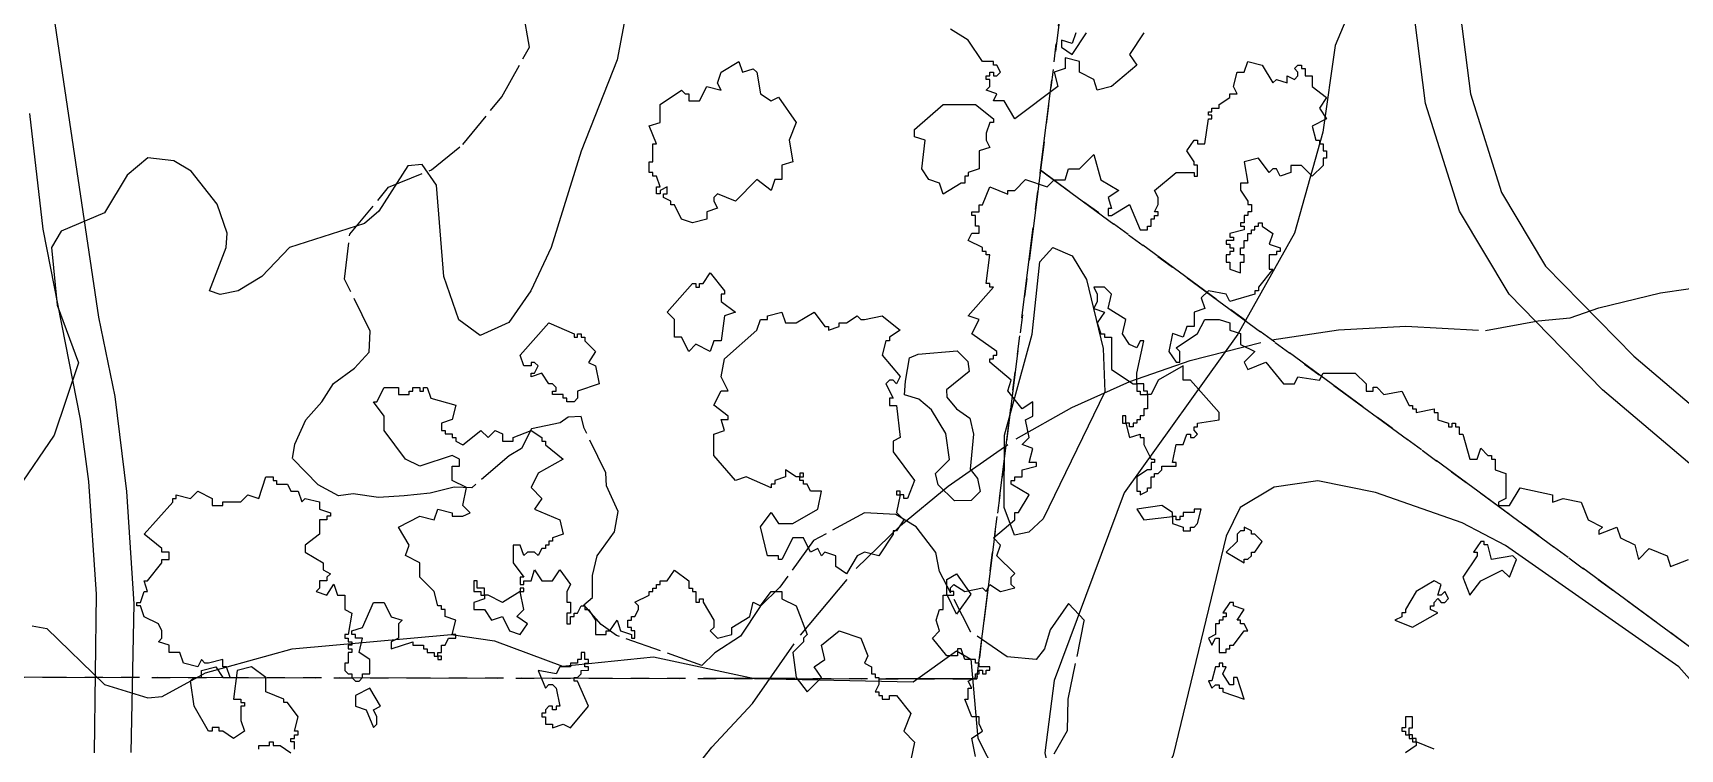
# Model space of a CAD drawing. Header units: metres. Extents: x -400 to 800, y -650 to 500.
# Drawn here: x 113.4 to 228.3, y -228.8 to -178.8 of the extents above; entities that cross this region are included whole.
import ezdxf

# ---------------------------------------------------------------- set-up
doc = ezdxf.new("R2010")
doc.units = ezdxf.units.M
doc.header["$LTSCALE"] = 2
for name, pattern in [('DASHDOT', [3.556, 2.54, -0.508, 0, -0.508]), ('DASHED', [1.524, 1.27, -0.254]), ('PHANTOM', [6.35, 3.175, -0.635, 0.635, -0.635, 0.635, -0.635])]:
    doc.linetypes.add(name, pattern=pattern)
for name, color, linetype in [('SITE-FLOOD-LIMIT', 5, 'DASHED'), ('SITE-PATH', 84, 'CONTINUOUS'), ('SITE-PROPERTY', 7, 'PHANTOM'), ('SITE-PROPERTY-SITE', 1, 'PHANTOM'), ('SITE-ROAD-GRAVEL', 32, 'CONTINUOUS'), ('SITE-SETBACK-WATER', 1, 'DASHDOT'), ('SITE-TREE-CANOPY', 94, 'CONTINUOUS'), ('TOPO-CONTOUR-MINOR', 9, 'CONTINUOUS')]:
    doc.layers.add(name, color=color, linetype=linetype)

msp = doc.modelspace()

# ---------------------------------------------------------------- linework, layer by layer
at = {"layer": 'SITE-FLOOD-LIMIT'}
msp.add_lwpolyline([(184.68, -229.09), (185.6, -227.46), (185.66, -225.27), (186.78, -219.77), (185.67, -218.59), (184.39, -220.43), (183.99, -221.75), (183.42, -222.51), (181.39, -222.31), (178.85, -220.58), (176.67, -216.35), (176.42, -215.02), (175.05, -213.24), (173.63, -212.37), (171.44, -212.27), (167.88, -214.2), (165.54, -217.46), (164.16, -218.79), (162.79, -220.87), (161, -222.04), (160.09, -222.91), (154.14, -220.82), (153.08, -220.05), (151.86, -218.68), (152.47, -218.17), (152.47, -216.64), (152.78, -215.27), (154, -213.59), (154.26, -212.16), (153.45, -210.38), (153.4, -209.46), (151.88, -206.35), (151.68, -205.54), (150.76, -205.59), (150.2, -205.99), (148.22, -206.4), (147.51, -207.78), (146.64, -208.28), (144.04, -210.52), (142.82, -210.47), (141.15, -210.88), (139.32, -211.08), (137.54, -211.18), (135.76, -210.93), (134.74, -211.08), (133.32, -210.31), (131.54, -208.48), (131.7, -207.46), (132.46, -205.78), (133.58, -204.51), (134.4, -203.24), (135.87, -202.17), (136.89, -201.05), (136.95, -199.57), (135.17, -195.95), (135.53, -192.8), (138.24, -189.54), (141.24, -188.32), (143.43, -186.54), (146.13, -183.23), (148.06, -179.76), (147.51, -176.5)], dxfattribs=at)
at = {"layer": 'SITE-PATH'}
for points in [[(114.62, -175.9), (118.01, -198.61), (119.14, -204.13), (119.95, -210.77), (120.46, -218.61), (120.26, -228.99)], [(117.72, -229.01), (117.85, -217.95), (117.33, -210.07), (116.74, -205.72), (114.15, -192.45), (113.2, -184.39)]]:
    msp.add_lwpolyline(points, dxfattribs=at)
at = {"layer": 'SITE-PROPERTY'}
for points in [[(183.72, -188.35), (179.27, -223.86), (-38.3, -223.47), (-37.9, -66.24), (-38, -46.67), (-38.62, -19.17), (68.11, -18.76), (193.43, -110.75)], [(342.64, -159.42), (336.36, -165.39), (329.8, -173.81), (326.25, -183.3), (310.04, -191), (293.25, -204.84), (278.54, -221.34), (267.86, -232.3), (259.31, -241.49), (257.39, -242.44), (183.72, -188.35), (193.43, -110.75), (214.86, -126.48), (226.69, -110.41), (264.18, -101.82)]]:
    msp.add_lwpolyline(points, close=True, dxfattribs=at)
msp.add_lwpolyline([(-38.3, -223.47), (179.27, -223.86), (183.72, -188.35), (257.39, -242.44)], dxfattribs=at)
at = {"layer": 'SITE-PROPERTY-SITE'}
msp.add_lwpolyline([(183.72, -188.35), (179.27, -223.86), (-38.3, -223.47), (-37.9, -66.24), (-38, -46.67), (-38.62, -19.17), (68.11, -18.76), (193.43, -110.75)], close=True, dxfattribs=at)
at = {"layer": 'SITE-ROAD-GRAVEL'}
for points in [[(232.33, -97.46), (221.63, -103.02), (218.15, -104.59), (216.57, -105.66), (215.61, -106.68), (213.97, -110.26), (212.51, -112.7), (210.79, -114.68), (208.23, -116.11), (207.78, -116.19), (209.16, -141.6), (212.03, -169.73), (213.71, -183.01), (215.88, -189.9), (218.96, -195.04), (225.12, -201.33), (239.66, -213.68)], [(237.36, -215.92), (222.93, -203.67), (216.42, -197.01), (212.95, -191.21), (210.58, -183.7), (208.86, -170.1), (205.98, -141.84), (204.56, -115.85), (203.81, -115.5), (200.25, -112.64), (190.05, -103.24), (186.04, -99.93)]]:
    msp.add_lwpolyline(points, dxfattribs=at)
at = {"layer": 'SITE-SETBACK-WATER'}
msp.add_lwpolyline([(157.82, -232.36), (160.78, -228.62), (163.63, -225.57), (166.97, -220.8), (170.87, -216.15), (173.95, -213.14), (177.28, -210.41), (182.03, -207.09), (185.9, -204.91), (189.96, -203.09), (194.16, -201.64), (199.85, -200.18), (204.51, -199.48), (209.21, -199.23), (214.76, -199.54), (218.43, -198.85), (220.67, -198.65), (222.67, -197.96), (226.97, -196.9), (233.16, -196.02)], dxfattribs=at)
at = {"layer": 'SITE-TREE-CANOPY'}
for points in [[(190.93, -178.76), (189.93, -180.26), (190.43, -181.01), (188.68, -182.51), (187.68, -182.75), (187.43, -182.01), (186.43, -181.51), (186.43, -180.76), (185.43, -180.51), (185.43, -181.25), (184.68, -181.51), (184.93, -182.51), (181.93, -184.76), (181.18, -183.51), (180.43, -183.51), (180.68, -183.01), (179.93, -182.75), (180.18, -182.51), (180.18, -182.01), (179.93, -182.01), (179.93, -181.75), (180.18, -181.75), (180.18, -181.51), (180.43, -181.51), (180.43, -181.75), (180.68, -181.75), (180.93, -181.51), (180.68, -181.01), (180.43, -181.01), (180.43, -180.76), (179.68, -180.76), (178.68, -179.26), (177.43, -178.5)], [(186.18, -178.76), (185.93, -179.51), (185.18, -179.26), (185.18, -179.76), (185.93, -180.26), (186.93, -178.76)], [(179.18, -229.26), (178.93, -228), (179.68, -227.5), (179.43, -227), (179.43, -226.5), (178.93, -226.5), (178.43, -225.26), (178.68, -225.26), (178.68, -224.51), (178.93, -224.51), (178.68, -224.01), (179.18, -223.76), (179.18, -223.51), (179.43, -223.51), (179.43, -223.25), (179.68, -223.25), (179.68, -223.51), (179.93, -223.51), (179.93, -223.25), (180.18, -223.25), (180.18, -223.01), (179.43, -223.01), (179.43, -222.75), (179.18, -222.75), (179.18, -222.51), (178.43, -222.51), (178.18, -221.75), (177.93, -221.75), (177.93, -222.25), (177.18, -222.25), (176.18, -221.01), (176.68, -220.51), (176.43, -219.76), (176.68, -219.01), (176.93, -219.01), (176.93, -218), (177.68, -218), (177.68, -217.76), (177.43, -217.76), (177.43, -217.5), (177.68, -217.26), (178.43, -217.76), (179.68, -217.5), (179.93, -217.76), (180.18, -217.26), (180.93, -217.76), (181.93, -217.5), (181.68, -217.26), (181.68, -216.76), (181.93, -216.5), (180.68, -215.26), (180.93, -214.51), (180.43, -214.01), (181.93, -212.75), (181.93, -212.25), (182.18, -212.25), (182.93, -211.01), (181.68, -210.26), (181.68, -210.01), (181.93, -210.01), (181.93, -209.76), (182.43, -209.76), (182.43, -209.26), (183.43, -209.01), (183.43, -208.76), (182.93, -208.76), (183.18, -207.76), (182.43, -207.5), (182.93, -207), (182.68, -205.76), (183.18, -205.51), (183.18, -204.51), (182.43, -205.01), (181.43, -203.75), (181.68, -203.01), (180.18, -201.75), (180.18, -201.51), (180.43, -201.51), (180.43, -201.25), (180.68, -201.25), (180.68, -201.01), (178.93, -199.76), (179.43, -198.76), (178.68, -198.5), (180.43, -196.5), (180.18, -196.5), (180.18, -196.26), (179.93, -196.26), (180.18, -194.25), (179.93, -194.25), (179.93, -194.01), (179.68, -194.01), (179.68, -193.75), (178.68, -193.25), (178.93, -192.75), (179.43, -192.75), (179.43, -192.25), (179.18, -192.25), (179.18, -191.51), (178.93, -191.51), (178.93, -191.26), (179.43, -191.26), (179.43, -190.76), (179.68, -190.76), (180.18, -189.51), (181.43, -190.01), (181.43, -189.76), (181.93, -189.76), (182.68, -189), (184.18, -189.51), (184.68, -189.01), (185.43, -189.01), (185.68, -188.26), (186.43, -188.26), (187.43, -187.26), (187.93, -189.01), (189.18, -189.76), (188.43, -190.26), (188.68, -191.01), (188.43, -191.01), (188.43, -191.51), (188.68, -191.51), (189.93, -190.75), (190.68, -192.51), (191.18, -192.51), (191.18, -192.25), (191.43, -192.25), (191.43, -191.75), (191.68, -191.75), (191.68, -191.51), (191.93, -191.51), (191.93, -191.25), (191.68, -191.25), (191.93, -190.75), (191.93, -190.25), (191.68, -189.76), (193.18, -188.51), (194.43, -188.51), (194.43, -188.76), (194.68, -188.76), (194.68, -188), (194.43, -188), (194.43, -187.76), (193.93, -187), (194.43, -186.26), (194.68, -186.26), (194.68, -186.5), (195.18, -186.5), (195.43, -184.76), (195.68, -184.76), (195.68, -184.51), (195.43, -184.51), (195.43, -184.26), (195.68, -184.26), (195.68, -184.01), (196.18, -184.01), (196.18, -183.76), (196.93, -183.26), (196.93, -183.01), (197.43, -183.01), (197.18, -182.51), (197.43, -181.51), (197.93, -181.51), (198.18, -180.75), (199.18, -181.01), (199.93, -182.25), (200.18, -182.01), (200.93, -182.25), (200.93, -181.75), (201.43, -182.01), (201.68, -181.75), (201.68, -181.51), (201.43, -181.25), (201.68, -181.01), (201.93, -181.01), (201.93, -181.25), (202.18, -181.25), (202.18, -181.75), (202.68, -181.75), (202.68, -182.51), (203.68, -183.26), (203.18, -184.01), (203.68, -184.76), (202.68, -185.26), (202.93, -186.26), (203.18, -186.26), (203.18, -186.5), (203.43, -186.5), (203.43, -187), (203.68, -187), (203.68, -187.51), (203.43, -187.51), (203.43, -188.01), (202.68, -188.76), (201.93, -188.01), (201.18, -188.01), (201.18, -188.51), (200.43, -188.76), (200.18, -188.26), (199.93, -188.26), (199.68, -188.51), (198.93, -187.5), (197.93, -187.76), (198.18, -189.26), (197.68, -189.26), (197.68, -189.75), (198.18, -190.51), (198.18, -190.75), (198.43, -190.75), (198.43, -191.25), (198.18, -191.25), (198.18, -191.51), (197.93, -191.51), (197.93, -192.01), (197.68, -192.01), (197.68, -192.25), (197.93, -192.25), (197.93, -192.51), (196.93, -192.76), (196.93, -193.01), (197.18, -193.01), (197.18, -193.26), (196.68, -193.26), (196.68, -193.51), (196.93, -193.51), (196.93, -193.76), (197.18, -193.76), (197.18, -194.01), (196.93, -194.01), (196.93, -194.26), (196.68, -194.26), (196.68, -194.76), (196.93, -194.76), (196.93, -195.26), (197.68, -195.5), (197.68, -194.76), (197.93, -194.76), (197.93, -194.26), (197.68, -194.26), (197.68, -193.76), (197.93, -193.76), (197.93, -193.26), (198.18, -193.26), (198.18, -192.76), (198.43, -192.76), (198.43, -192.51), (198.68, -192.51), (198.68, -192.25), (198.93, -192.25), (198.93, -192.01), (199.18, -192.01), (199.18, -192.25), (199.93, -192.76), (199.68, -193.51), (200.43, -193.76), (200.43, -194.01), (200.18, -194.01), (200.18, -194.26), (199.68, -194.26), (199.68, -195.26), (199.93, -195.26), (198.93, -196.5), (198.93, -196.76), (198.68, -196.76), (198.68, -197), (196.93, -197.5), (196.68, -197), (195.43, -196.76), (194.93, -197.26), (195.18, -198.01), (194.43, -198.26), (194.43, -199.26), (193.93, -199.26), (193.68, -200.01), (192.93, -199.75), (192.68, -201.01), (193.18, -201.75), (193.43, -201.75), (193.43, -201.01), (193.18, -200.75), (194.68, -199.75), (195.18, -198.76), (196.18, -198.76), (196.93, -199.01), (196.93, -199.51), (197.68, -199.75), (197.68, -200.51), (198.68, -201.01), (197.93, -201.75), (198.18, -202.25), (199.43, -201.75), (200.68, -203.26), (201.43, -203.26), (201.68, -202.76), (203.18, -203.01), (203.43, -202.51), (205.68, -202.51), (206.43, -203.26), (206.43, -203.76), (206.93, -203.76), (206.93, -203.5), (207.18, -203.5), (207.68, -204), (208.93, -203.76), (209.43, -204.76), (209.68, -204.76), (209.68, -205), (209.93, -205), (209.93, -205.26), (211.18, -205), (211.18, -205.26), (211.43, -205.26), (211.43, -205.76), (212.18, -206.01), (212.18, -206.26), (212.43, -206.26), (212.43, -206.01), (212.68, -206.01), (212.68, -206.26), (212.93, -206.26), (212.93, -206.76), (213.18, -206.76), (213.68, -208.51), (214.18, -208.51), (214.43, -207.75), (214.93, -208.25), (215.18, -208.25), (215.18, -208.51), (215.43, -208.51), (215.43, -209.25), (216.18, -209.51), (216.18, -211.26), (215.68, -211.51), (215.68, -211.76), (216.43, -211.76), (217.18, -210.51), (219.43, -211.01), (219.43, -211.51), (220.18, -211.26), (221.43, -211.51), (221.93, -212.76), (222.93, -213.26), (222.68, -213.5), (222.68, -213.76), (223.93, -213.26), (224.18, -214), (225.18, -214.5), (225.43, -215.51), (226.18, -214.76), (227.43, -215.26), (227.68, -216.01), (228.93, -215.51)], [(131.68, -228.76), (131.68, -228.25), (131.43, -228.25), (131.43, -228.01), (131.68, -228.01), (131.68, -227.75), (131.93, -227.75), (131.93, -227.51), (131.68, -227.51), (131.93, -226.51), (131.18, -225.51), (130.93, -225.51), (130.93, -225.26), (129.68, -224.76), (129.68, -223.76), (128.68, -223), (127.68, -223.26), (127.43, -225.26), (127.93, -225.26), (127.93, -225.51), (128.18, -225.51), (128.18, -225.75), (127.93, -225.75), (127.93, -226.75), (128.18, -227.51), (127.43, -228.01), (126.68, -227.51), (126.43, -227.51), (126.43, -227.25), (125.93, -227.25), (125.93, -227.51), (125.68, -227.51), (124.68, -225.76), (124.43, -224), (124.68, -223.76), (125.18, -223.76), (125.18, -223.26), (126.18, -223), (126.68, -223.76), (127.18, -223.76), (126.93, -223), (126.68, -223), (126.68, -222.5), (125.68, -222.76), (125.43, -222.76), (125.18, -222.5), (124.93, -223), (123.93, -222.76), (123.68, -222), (122.93, -222), (122.93, -221.5), (122.18, -221.26), (122.43, -221.01), (122.43, -220.51), (122.18, -220.01), (121.18, -219.51), (120.93, -218.75), (120.68, -218.75), (120.68, -218.51), (120.93, -218.51), (121.18, -217.75), (121.43, -217.75), (121.18, -217.01), (121.43, -217.01), (122.43, -215.76), (122.43, -215.51), (122.93, -215.51), (122.93, -215.01), (122.43, -215.01), (122.43, -214.76), (121.18, -213.76), (123.18, -211.51), (123.18, -211.26), (123.43, -211.26), (123.43, -211.01), (124.43, -211.26), (124.93, -210.76), (125.93, -211.26), (125.93, -211.76), (126.68, -211.76), (126.68, -211.5), (127.93, -211.5), (128.43, -211.01), (129.18, -211.26), (129.68, -209.76), (130.18, -209.76), (130.18, -210.01), (130.43, -210.01), (130.43, -210.26), (131.18, -210.26), (131.43, -210.76), (131.93, -210.76), (132.18, -211.5), (132.43, -211.26), (133.43, -211.5), (133.43, -212), (134.18, -212.26), (134.18, -212.5), (133.93, -212.5), (133.93, -212.76), (133.43, -212.76), (133.43, -213.76), (132.43, -214.51), (132.43, -215.01), (133.68, -215.75), (133.68, -216.25), (134.18, -216.51), (133.93, -216.75), (133.93, -217.01), (133.43, -217.01), (133.43, -217.51), (133.18, -217.75), (133.93, -218.01), (134.43, -217.25), (134.68, -218.01), (135.18, -218.01), (135.18, -219.01), (135.68, -219.26), (135.43, -220.76), (135.18, -220.76), (135.18, -221), (135.43, -221), (135.43, -221.26), (135.68, -221.26), (135.68, -221.5), (135.43, -221.5), (135.43, -221.76), (135.68, -221.76), (135.68, -222), (135.43, -222), (135.43, -222.76), (135.18, -222.76), (135.18, -223.26), (135.43, -223.51), (135.68, -223.51), (135.68, -223.76), (135.93, -224.01), (136.18, -224.01), (136.43, -223.76), (136.43, -223.51), (136.93, -223.51), (136.93, -222.5), (136.18, -222), (136.43, -221), (135.93, -221), (135.93, -220.76), (135.68, -220.76), (135.68, -220.5), (136.43, -220.26), (137.18, -218.51), (137.93, -218.51), (138.43, -219.51), (139.18, -219.76), (138.93, -220), (138.93, -221), (138.43, -221.26), (138.43, -221.76), (139.93, -221.26), (139.93, -221.5), (140.68, -221.5), (140.68, -221.76), (140.93, -221.76), (140.93, -222), (141.43, -222), (141.43, -222.26), (141.68, -222.26), (141.68, -222), (141.93, -222), (141.93, -221.5), (142.18, -221.5), (142.43, -221), (142.93, -221), (142.93, -220.76), (142.68, -220.76), (142.93, -219.76), (142.18, -219.5), (142.18, -219.01), (141.93, -219.01), (141.93, -218.76), (141.68, -218.76), (141.43, -217.76), (140.43, -216.75), (140.43, -215.75), (139.43, -215.25), (139.68, -214.51), (138.93, -213.26), (140.43, -212.5), (141.43, -212.76), (141.68, -212), (142.68, -212.26), (142.68, -212.5), (143.43, -212.5), (143.93, -212.26), (143.43, -211.76), (143.68, -210.5), (142.68, -210), (142.68, -209.01), (143.18, -209.01), (143.18, -208.51), (142.68, -208.26), (140.43, -209.01), (139.43, -208.51), (137.93, -206.51), (137.93, -205.51), (137.18, -204.51), (137.43, -204.51), (137.93, -203.51), (138.93, -203.51), (138.93, -204.01), (139.43, -204.01), (139.68, -204.01), (139.68, -203.76), (139.93, -203.76), (139.93, -203.51), (140.43, -203.51), (140.43, -203.76), (140.68, -203.76), (140.68, -203.51), (140.93, -203.51), (141.18, -204.26), (142.93, -204.75), (142.68, -205.75), (141.93, -206.01), (141.93, -206.51), (142.18, -206.51), (142.18, -206.75), (142.68, -206.75), (142.68, -207.01), (142.93, -207.01), (142.93, -207.25), (143.43, -207.51), (144.68, -206.51), (145.18, -207.01), (145.68, -206.51), (146.18, -206.75), (146.18, -207.25), (146.93, -207.25), (146.93, -207.01), (148.18, -206.51), (148.93, -207.01), (148.93, -207.26), (149.18, -207.26), (149.18, -207.51), (150.43, -208.51), (148.68, -209.5), (148.18, -210.5), (148.93, -211.26), (148.43, -212), (150.18, -212.76), (150.43, -213.75), (149.68, -214.01), (149.68, -214.25), (149.43, -214.25), (149.43, -214.51), (149.18, -214.51), (149.18, -214.75), (148.93, -214.75), (148.68, -215.25), (148.43, -215.01), (147.93, -215.01), (147.68, -215.25), (147.43, -214.51), (146.93, -214.51), (146.93, -215.75), (147.68, -216.75), (147.43, -216.75), (147.43, -217.26), (147.68, -217.26), (147.68, -217.01), (148.18, -217.01), (148.43, -216.25), (148.93, -217.01), (149.68, -217.01), (150.18, -216.25), (150.93, -217.26), (150.68, -217.76), (150.68, -218.5), (150.93, -218.5), (150.93, -219.26), (150.68, -219.26), (150.68, -220), (150.93, -220), (150.93, -219.5), (151.18, -219.5), (151.18, -219.26), (151.43, -219.26), (151.68, -218.76), (151.93, -218.76), (151.93, -219), (152.18, -219), (152.68, -219.76), (152.68, -220.76), (153.43, -220.76), (153.43, -220.5), (153.68, -220.5), (154.18, -219.76), (154.43, -220.5), (155.18, -220.76), (155.18, -221), (155.43, -221), (155.43, -220.5), (155.18, -220.5), (155.18, -220.26), (154.93, -220.26), (154.93, -219.76), (155.18, -219.76), (155.18, -219.5), (155.43, -219.5), (155.68, -219), (155.68, -218.76), (155.43, -218.5), (156.43, -218), (156.43, -217.76), (156.68, -217.76), (156.68, -217.51), (156.93, -217.51), (156.93, -217.26), (157.18, -217.26), (157.18, -217.01), (157.68, -217.01), (158.18, -216.26), (159.18, -217.01), (159.18, -217.51), (159.43, -217.51), (159.43, -217.76), (159.68, -217.76), (159.68, -218.5), (159.93, -218.5), (159.93, -218.26), (160.18, -218.26), (160.18, -218.5), (160.93, -219.76), (160.93, -220.26), (160.68, -220.5), (161.18, -221.01), (162.18, -220.76), (162.18, -220.26), (163.43, -219.5), (163.68, -218.5), (164.18, -218.76), (164.93, -217.76), (165.68, -217.76), (165.68, -218.26), (166.68, -218.76), (167.43, -220.76), (167.18, -221.01), (167.18, -221.26), (166.43, -222.01), (166.68, -223.75), (167.43, -224.75), (168.43, -223.75), (167.93, -223.01), (168.68, -222.51), (168.43, -221.51), (169.68, -220.51), (171.18, -221.01), (171.68, -222.25), (171.43, -222.75), (171.93, -223.01), (171.93, -223.51), (172.18, -223.51), (172.18, -223.75), (172.43, -223.75), (172.43, -224.25), (172.18, -224.76), (172.43, -224.76), (172.43, -225.01), (172.68, -225.01), (172.68, -225.26), (173.18, -225.26), (173.18, -225.01), (173.68, -225.01), (174.68, -226.26), (174.18, -227.5), (174.93, -228.26), (174.68, -229.51)], [(129.18, -228.76), (129.18, -228.51), (129.93, -228.51), (129.93, -228.25), (130.18, -228.25), (130.18, -228.51), (130.68, -228.51), (131.43, -229.01)], [(211.18, -228.75), (209.93, -228.25), (209.93, -228.51), (209.18, -229.01)]]:
    msp.add_lwpolyline(points, dxfattribs=at)
for points in [[(162.93, -181.51), (163.68, -181.26), (163.93, -181.51), (164.18, -183.01), (164.93, -183.51), (165.43, -183.25), (166.68, -185.01), (166.18, -186.26), (166.43, -187.76), (165.68, -188), (165.68, -189), (165.18, -189), (164.93, -189.76), (163.93, -189), (162.43, -190.5), (161.18, -190), (160.93, -190.26), (160.93, -190.5), (161.18, -191), (160.43, -191.26), (160.43, -191.76), (159.43, -192.01), (158.68, -191.76), (158.18, -190.76), (157.93, -190.76), (157.93, -190.5), (157.43, -190.26), (157.43, -190), (157.68, -190), (157.68, -189.5), (157.18, -189.76), (157.18, -190), (156.93, -190), (156.93, -189.5), (157.18, -189.5), (156.93, -188.76), (156.68, -188.76), (156.68, -188.51), (156.43, -188.51), (156.43, -187.76), (156.68, -187.76), (156.68, -186.51), (156.93, -186.51), (156.43, -185.25), (157.18, -185.01), (157.18, -183.75), (158.68, -182.76), (158.93, -183.01), (159.18, -183.01), (159.18, -183.51), (159.93, -183.51), (160.43, -182.51), (161.43, -182.76), (161.18, -182.26), (161.43, -181.51), (162.68, -180.76)], [(176.93, -190.01), (176.68, -189.26), (175.93, -189), (175.43, -188.26), (175.68, -186.26), (174.93, -186.01), (174.93, -185.51), (176.93, -183.75), (179.18, -183.75), (180.43, -184.76), (180.43, -185.01), (180.18, -185.01), (179.93, -185.76), (179.93, -186.26), (180.18, -186.76), (179.43, -187), (179.43, -188.26), (178.68, -188.5), (178.68, -188.76), (178.43, -188.76), (178.43, -189.26), (178.18, -189.26)], [(161.68, -196.76), (161.68, -197.01), (161.43, -197.01), (161.43, -197.51), (162.43, -198.26), (161.68, -198.5), (161.43, -200.26), (160.93, -200.26), (160.68, -201), (159.68, -200.5), (159.18, -201), (158.68, -200), (158.18, -200), (158.18, -198.76), (157.68, -198.26), (159.43, -196.26), (159.68, -196.26), (159.68, -196.51), (159.93, -196.51), (159.93, -196.26), (160.18, -196.26), (160.68, -195.51)], [(190.43, -202.51), (190.93, -200.25), (190.68, -200.25), (190.43, -200.75), (189.93, -200.51), (189.43, -199.76), (189.68, -198.76), (188.43, -198), (188.68, -197), (188.18, -196.5), (187.43, -196.5), (187.68, -197), (187.68, -197.5), (187.43, -198), (188.18, -198.26), (187.68, -199.01), (187.93, -199.76), (188.18, -199.76), (188.18, -200.01), (188.68, -200.01), (188.68, -202.25), (190.18, -203.26), (190.43, -203.26)], [(166.68, -209.76), (165.93, -209.26), (165.93, -209.76), (165.18, -210), (165.18, -210.26), (164.93, -210.26), (164.93, -210.51), (163.18, -209.76), (162.43, -210), (160.93, -208.26), (160.93, -206.76), (161.68, -206.51), (161.43, -205.75), (161.93, -205.75), (161.93, -205.51), (160.93, -204.75), (161.43, -203.75), (161.93, -203.75), (161.43, -202.76), (161.68, -201.51), (163.93, -199.5), (164.18, -198.76), (164.68, -198.76), (164.68, -198.5), (165.68, -198.26), (165.93, -199), (166.68, -199), (167.93, -198.26), (168.68, -199.26), (168.93, -199.26), (168.93, -199.5), (169.68, -199.26), (169.68, -199), (170.18, -199), (170.93, -198.5), (171.18, -198.76), (171.43, -198.76), (172.68, -198.5), (173.93, -199.5), (173.18, -200.01), (173.18, -200.26), (172.93, -200.26), (172.68, -201.26), (173.93, -202.75), (173.68, -203.25), (173.43, -203.01), (173.18, -203.01), (172.93, -203.25), (173.43, -204.25), (173.18, -204.25), (173.18, -204.76), (173.68, -204.76), (173.93, -207), (173.43, -207.26), (173.43, -208), (174.93, -210.01), (174.43, -211.26), (174.18, -211.26), (174.18, -211.01), (173.93, -211.01), (173.68, -212.25), (174.18, -212.75), (173.68, -213.51), (173.43, -213.51), (173.43, -213.75), (172.43, -215.26), (171.43, -215.01), (170.93, -215.26), (170.18, -216.51), (169.43, -216.01), (169.43, -215.26), (168.68, -215.01), (168.43, -215.26), (168.18, -214.75), (167.68, -215.01), (167.18, -214.01), (166.43, -214.01), (165.68, -215.51), (165.43, -215.51), (165.43, -215.26), (164.68, -215.26), (164.18, -213.25), (164.93, -212.25), (165.43, -213.01), (166.43, -213.01), (168.18, -212.01), (168.43, -210.76), (167.68, -210.76), (167.43, -210.26), (167.18, -210.26), (167.18, -210), (166.93, -210), (166.93, -209.76)], [(151.18, -200), (151.43, -200), (151.43, -199.76), (151.68, -199.76), (151.68, -200), (151.93, -200), (151.93, -200.26), (152.68, -201), (152.18, -201.76), (152.68, -202.01), (152.93, -203.26), (151.43, -203.76), (151.43, -204.25), (151.18, -204.51), (150.68, -204.51), (150.68, -204.25), (150.43, -204.25), (150.43, -204.01), (149.68, -204.01), (149.68, -203.76), (149.93, -203.76), (149.93, -203.51), (149.68, -203.26), (149.43, -203.26), (148.93, -202.51), (148.18, -202.76), (148.18, -202.51), (148.43, -202.51), (148.68, -202), (148.43, -201.76), (148.18, -201.76), (148.18, -202), (147.68, -202), (147.43, -201.26), (149.43, -199.01), (151.18, -199.76)], [(174.3, -203.08), (174.58, -201.44), (175.19, -201.18), (177.91, -200.95), (178.64, -201.69), (178.75, -202.39), (177.17, -203.68), (177.18, -204.18), (177.86, -205), (178.78, -205.65), (179.04, -206.77), (178.82, -209.21), (179.33, -209.86), (179.52, -210.77), (178.88, -211.41), (177.72, -211.43), (176.59, -210.31), (176.4, -209.52), (177.37, -208.55), (177.11, -206.72), (176.12, -205.08), (175.23, -204.32), (174.23, -204.02)], [(189.93, -207), (190.68, -206.76), (190.68, -207), (190.93, -207), (190.93, -207.5), (191.43, -208.51), (191.68, -208.51), (191.68, -208.76), (191.43, -208.76), (191.43, -209.26), (191.18, -209.26), (190.43, -209.75), (190.43, -210.75), (190.68, -210.75), (190.68, -211.01), (191.18, -210.75), (191.18, -210.51), (191.43, -210.51), (191.43, -209.75), (191.68, -209.75), (191.68, -209.51), (191.93, -209.51), (192.18, -209.26), (192.18, -209.01), (193.18, -209.01), (193.18, -208.76), (192.93, -208.76), (193.18, -207.5), (193.68, -207.5), (193.93, -206.76), (194.18, -206.76), (194.18, -207), (194.43, -207), (194.68, -206.76), (194.43, -206.5), (194.43, -206.26), (194.68, -206.26), (194.68, -206), (196.18, -205.76), (196.18, -205.26), (194.18, -203.01), (193.68, -203.01), (193.68, -202.01), (191.93, -203.01), (191.43, -204.01), (191.18, -204.01), (191.18, -205), (190.93, -205), (190.93, -205.5), (190.68, -205.5), (190.68, -205.76), (190.43, -205.76), (190.43, -206), (190.18, -206), (190.18, -206.26), (189.93, -206.26), (189.93, -206), (189.68, -206)], [(191.18, -203.76), (190.93, -203.76), (190.93, -203.26), (190.43, -203.26), (190.43, -203.76), (190.68, -203.76), (190.68, -204.01), (191.18, -204.01)], [(189.68, -205.5), (189.43, -205.5), (189.43, -206), (189.68, -206)], [(167.18, -209.76), (167.18, -209.5), (166.93, -209.5), (166.93, -209.76)], [(173.93, -210.76), (173.68, -210.76), (173.68, -211.01), (173.93, -211.01)], [(192.93, -212.25), (192.18, -211.75), (190.43, -212.01), (190.93, -212.75), (192.93, -212.51)], [(192.93, -212.76), (192.93, -213.01), (193.68, -213.26), (193.68, -213.51), (194.18, -213.51), (194.18, -213.26), (194.43, -213.26), (194.68, -213.01), (194.93, -212.01), (194.43, -212.01), (194.43, -212.25), (193.68, -212.25), (193.68, -212.51), (193.43, -212.51), (193.43, -212.76), (193.18, -212.76), (193.18, -212.51), (192.93, -212.51)], [(197.93, -215.5), (198.18, -215.5), (198.43, -215.26), (198.43, -215), (198.68, -215), (199.18, -214.26), (198.68, -213.76), (198.43, -213.76), (198.43, -213.51), (197.93, -213.26), (197.93, -213.51), (197.68, -213.51), (197.43, -213.76), (197.43, -214.26), (196.68, -215), (197.93, -215.76)], [(213.68, -218.01), (214.43, -217.01), (215.93, -216.26), (216.43, -216.76), (216.93, -215.51), (216.68, -215.26), (215.18, -215.51), (214.93, -214.5), (214.68, -214.5), (214.68, -214.26), (214.43, -214.26), (213.93, -215), (214.18, -215), (214.18, -215.26), (213.18, -216.76)], [(144.93, -217.51), (144.43, -217.51), (144.43, -217.01), (144.18, -217.01), (144.18, -217.76), (144.68, -217.76), (144.68, -218.01), (144.93, -218.01)], [(209.18, -219.01), (209.18, -219.25), (208.93, -219.25), (208.93, -219.51), (208.43, -219.75), (209.68, -220.25), (211.43, -219.25), (210.93, -219.01), (210.93, -218.75), (211.18, -218.75), (211.18, -218.51), (211.43, -218.25), (211.68, -218.51), (211.93, -218.51), (212.18, -218.25), (211.93, -217.75), (211.68, -218.01), (211.43, -218.01), (211.68, -217.26), (211.18, -217.01), (209.93, -217.75)], [(144.93, -218.26), (144.18, -218.51), (144.18, -219.01), (144.93, -219.01), (145.43, -219.76), (146.18, -219.5), (146.68, -220.5), (147.43, -220.76), (147.93, -220), (147.18, -219.5), (147.68, -219), (147.43, -217.76), (146.18, -218.51), (145.18, -218.01), (144.93, -218.01)], [(147.68, -217.76), (147.68, -217.51), (147.43, -217.51), (147.43, -217.76)], [(196.68, -222.01), (196.68, -221.75), (196.93, -221.75), (196.93, -221.51), (197.18, -221.51), (197.93, -220.51), (198.18, -220.51), (197.93, -220.01), (197.68, -220.01), (197.68, -219.75), (197.43, -219.75), (197.93, -219.01), (197.18, -218.76), (197.18, -218.51), (196.93, -218.51), (196.43, -219.25), (196.68, -219.25), (196.68, -219.51), (196.43, -219.51), (196.43, -219.75), (196.18, -219.75), (196.18, -220.01), (195.93, -220.01), (195.93, -220.75), (195.43, -221.01), (195.68, -221.51), (195.93, -221.01), (196.18, -221.01), (196.18, -222.01)], [(141.68, -222.51), (141.93, -222.51), (141.93, -222.26), (141.68, -222.26)], [(149.93, -226.01), (149.68, -226.01), (149.68, -225.75), (149.43, -225.75), (149.18, -226.01), (149.18, -226.25), (148.93, -226.25), (148.93, -226.51), (149.18, -226.51), (149.18, -227.01), (149.68, -227.01), (149.68, -227.26), (150.43, -227.01), (150.93, -227.26), (152.18, -225.75), (151.43, -224.01), (151.18, -224.01), (151.18, -223.75), (151.43, -223.75), (151.68, -223.51), (151.68, -223.26), (152.18, -223.25), (152.18, -223.01), (151.93, -223.01), (151.93, -222.76), (152.18, -222.76), (152.18, -222.51), (151.93, -222.51), (151.93, -222.01), (151.68, -222.01), (151.68, -222.51), (151.43, -222.51), (151.43, -222.76), (150.93, -222.76), (150.93, -223.01), (150.18, -223.01), (149.93, -223.51), (148.68, -223.26), (149.18, -224.51), (149.43, -224.25), (149.68, -224.25), (149.93, -224.51), (150.18, -225.75), (149.93, -225.75)], [(197.93, -225.26), (197.43, -223.76), (197.18, -223.76), (197.18, -224.26), (196.93, -224.26), (196.43, -223.51), (196.68, -223.01), (196.43, -223.01), (196.43, -222.76), (196.18, -222.76), (196.18, -223.01), (195.93, -223.01), (195.68, -224), (195.43, -224), (195.68, -224.5), (195.93, -224.26), (196.18, -224.26), (196.18, -224.5), (196.43, -224.5), (196.43, -224.76)], [(137.18, -227.25), (137.43, -227.01), (137.43, -226.51), (137.18, -226.01), (137.68, -225.75), (136.93, -224.51), (135.93, -225.01), (135.93, -225.75), (136.68, -226.01)], [(209.43, -227.26), (209.68, -227.26), (209.68, -226.51), (209.18, -226.51), (209.18, -227.26), (208.93, -227.26), (208.93, -227.51), (209.18, -227.51), (209.18, -227.75), (209.43, -227.75)], [(209.43, -228.01), (209.68, -228.01), (209.68, -227.75), (209.43, -227.75)], [(209.68, -228.25), (209.93, -228.25), (209.93, -228.01), (209.68, -228.01)]]:
    msp.add_lwpolyline(points, close=True, dxfattribs=at)
at = {"layer": 'TOPO-CONTOUR-MINOR'}
for points in [[(155.32, -174.6), (154.18, -180.64), (151.67, -187.01), (149.59, -193.74), (148.17, -196.77), (146.63, -198.97), (144.62, -199.89), (143.15, -198.78), (142.1, -195.76), (141.59, -189.4), (140.59, -187.95), (139.58, -188.04), (137.56, -191.21), (136.55, -192.06), (131.33, -193.74), (129.39, -195.76), (127.74, -196.77), (126.48, -197.03), (125.75, -196.77), (126.91, -193.74), (126.98, -192.73), (126.29, -190.72), (124.46, -188.42), (123.25, -187.7), (121.44, -187.49), (119.99, -188.7), (118.42, -191.32), (115.39, -192.59), (114.72, -193.74), (115.11, -197.77), (116.61, -201.8), (114.91, -206.84), (112.37, -210.56)], [(206.4, -174.6), (204.27, -179.64), (203.42, -185.68), (201.45, -192.73), (197.49, -199.79), (189.56, -210.87), (184.68, -223.97), (184.02, -229.01), (185.1, -234.05), (185.28, -237.07), (184.83, -242.11), (184.02, -245.13), (179.32, -255.21), (170.93, -269.31), (167.79, -276.86), (165.78, -279.69), (157.26, -288.46), (152.84, -298.53), (145.62, -312.11)], [(232.28, -227.56), (228.25, -223.01), (216.16, -214.55), (213.13, -212.97), (207.09, -210.85), (203.06, -210.03), (200.03, -210.47), (197.66, -211.88), (196.68, -213.89), (192.98, -229.17), (189.96, -235.28), (188.95, -238.18), (188.46, -243.12), (189.18, -249.16), (188.34, -253.19), (184.91, -257.22), (179.88, -261.44), (176.86, -264.83), (172.83, -270.35), (170.56, -276.37), (168.8, -279.57), (159.33, -290.47), (151.75, -305.59)], [(113.38, -220.15), (114.39, -220.33), (118.42, -224.24), (121.44, -225.17), (122.45, -225.08), (125.47, -223.43), (131.52, -221.75), (142.6, -220.75), (145.62, -221.19), (150.38, -222.96), (156.71, -222.31), (163.76, -223.82), (174.84, -224.07), (177.87, -221.89), (178.87, -222.48), (179.34, -228), (181.9, -233.02)]]:
    msp.add_lwpolyline(points, dxfattribs=at)
for points in [[(184.59, -193.74), (185.93, -194.32), (186.94, -195.97), (188.1, -200.8), (188.21, -203.82), (183.91, -212.67), (182.91, -213.61), (181.9, -213.83), (181.19, -211.88), (181.21, -206.84), (183.14, -199.79), (183.68, -194.75)], [(177.18, -216.92), (177.87, -216.53), (178.85, -217.93), (177.87, -219.34), (177.18, -217.93)]]:
    msp.add_lwpolyline(points, close=True, dxfattribs=at)

doc.saveas('drawing.dxf')
